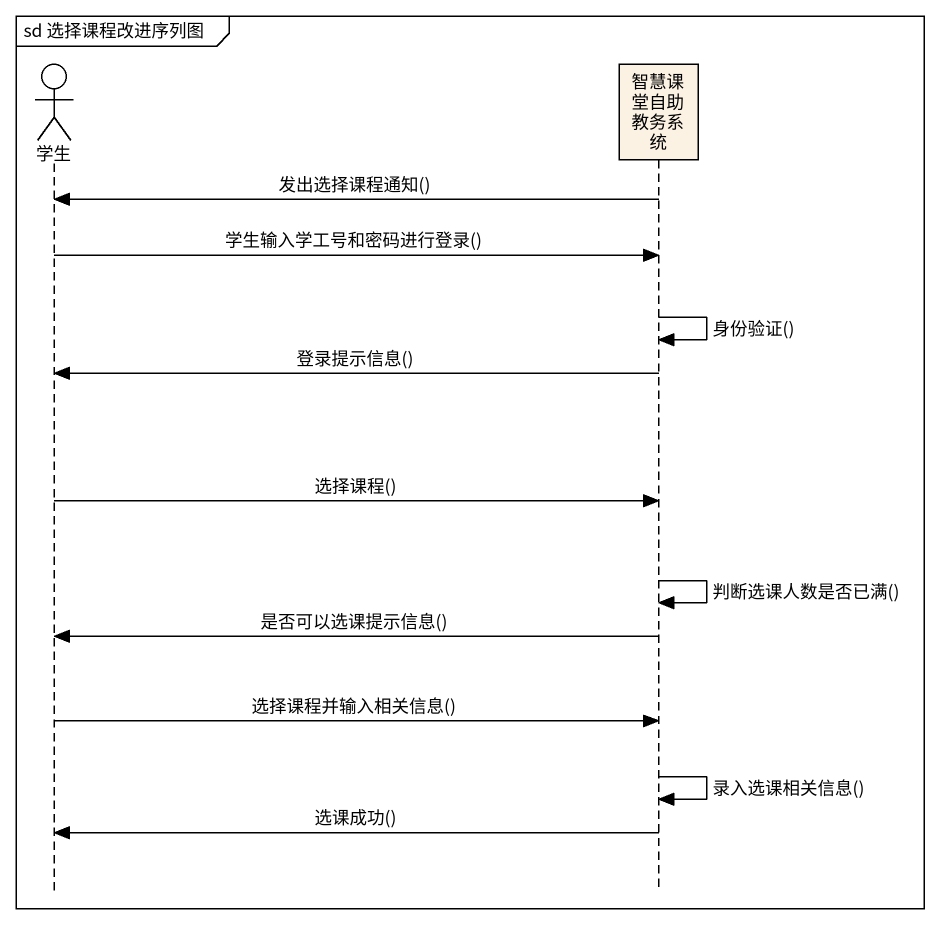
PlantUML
@startuml
mainframe sd 选择课程改进序列图
hide footbox
actor 学生
participant 智慧课堂自助教务系统

智慧课堂自助教务系统 -> 学生 : 发出选择课程通知()
学生 -> 智慧课堂自助教务系统 : 学生输入学工号和密码进行登录()
智慧课堂自助教务系统 -> 智慧课堂自助教务系统 : 身份验证()
智慧课堂自助教务系统 -> 学生 : 登录提示信息()
学生 -> 智慧课堂自助教务系统 : 选择课程()
智慧课堂自助教务系统 -> 智慧课堂自助教务系统 : 判断选课人数是否已满()
智慧课堂自助教务系统 -> 学生 : 是否可以选课提示信息()
学生 -> 智慧课堂自助教务系统 : 选择课程并输入相关信息()
智慧课堂自助教务系统 -> 智慧课堂自助教务系统 : 录入选课相关信息()
智慧课堂自助教务系统 -> 学生 : 选课成功()
@enduml
